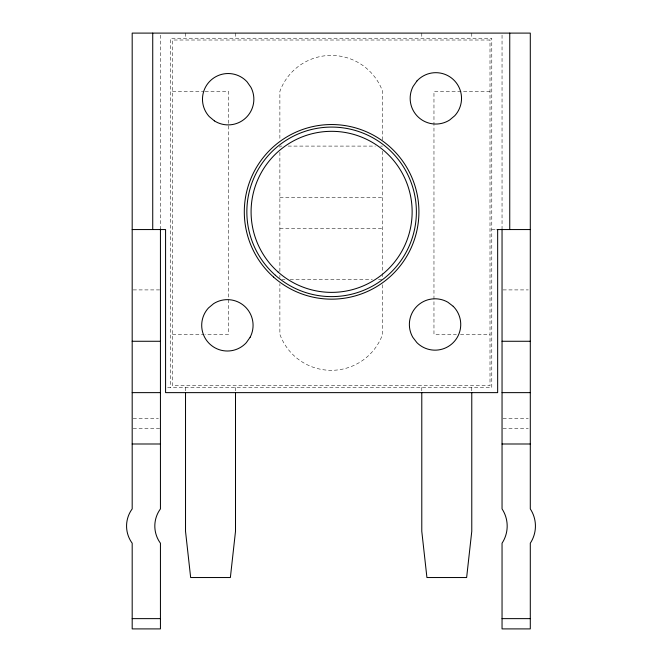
<?xml version="1.0" encoding="UTF-8"?>
<svg xmlns="http://www.w3.org/2000/svg" width="662" height="662" viewBox="0 0 662 662"><rect width="100%" height="100%" fill="white"/><g stroke="black" fill="none" stroke-linecap="round" stroke-linejoin="round"><path stroke-width="0.5" stroke-dasharray="3.31 2.48" d="M172.484 91.373L204.061 91.373M205.088 91.373L228.514 91.373L228.514 334.368L205.088 334.368M490.004 91.373L433.966 91.373L433.966 334.368L456.383 334.368M281.938 146.095L279.877 146.095L279.877 148.238M288.094 146.095L375.412 146.095M380.551 146.095L382.603 146.095M279.877 197.458L382.603 197.458M279.877 228.274L382.603 228.274M491.775 229.557L496.905 229.557M281.938 279.637L285.016 279.637M290.155 279.637L372.334 279.637M378.49 279.637L382.603 279.637M133.194 289.906L160.436 289.906M503.054 289.906L528.276 289.906M172.484 334.368L204.061 334.368M460.454 334.368L490.004 334.368M167.627 387.502L491.775 387.502L491.775 38.239L170.705 38.239L170.705 387.502M133.194 418.318L158.417 418.318M503.054 418.318L528.276 418.318M133.194 428.587L160.436 428.587M503.054 428.587L528.276 428.587M502.044 35.16L502.044 228.522M471.774 33.1L471.774 38.239M471.774 387.502L471.774 391.606M421.785 33.1L421.785 38.239M421.785 387.502L421.785 391.606M382.603 139.972L382.603 91.373A54.665 54.665 0 0 0 279.877 91.373L279.877 139.972M382.603 151.234L382.603 272.446M382.603 273.356L382.603 277.585M382.603 284.734L382.603 334.368A54.665 54.665 0 0 1 279.877 334.368L279.877 283.7M279.877 152.26L279.877 271.42M279.877 275.425L279.877 277.585M235.507 33.1L235.507 38.239M235.507 387.502L235.507 391.606M185.525 33.1L185.525 38.239M185.525 387.502L185.525 391.606M160.436 35.16L160.436 229.557M490.004 40.01L172.484 40.01L172.484 385.731L490.004 385.731L490.004 40.01"/><path stroke-width="0.99" d="M132.185 229.557L165.574 229.557L165.574 392.632L497.659 392.632L497.659 229.557M497.021 229.557L530.295 229.557M132.185 341.269L160.436 341.269M502.044 341.269L530.295 341.269M132.185 392.632L160.436 392.632M502.044 392.632L530.295 392.632M132.185 443.995L160.436 443.995M502.044 443.995L530.295 443.995M132.185 618.631L160.436 618.631M502.044 618.631L530.295 618.631M509.748 33.1L509.748 229.557M502.044 229.06L502.044 508.904A31.213 31.213 0 0 1 502.044 543.212L502.044 628.9L530.295 628.9L530.295 543.212A31.213 31.213 0 0 0 530.295 508.904L530.295 33.1L132.185 33.1L132.185 508.904A28.996 28.996 0 0 0 132.185 543.212L132.185 628.9L160.436 628.9L160.436 543.212A28.996 28.996 0 0 1 160.436 508.904L160.436 229.06M471.774 392.632L471.774 531.313L466.636 577.537L426.924 577.537L421.785 531.313L421.785 392.632M235.507 392.632L235.507 531.313L230.368 577.537L190.656 577.537L185.525 531.313L185.525 392.632M152.732 33.1L152.732 229.557M416.928 80.987L413.08 86.482A25.677 25.677 0 0 0 449.614 120.037L454.761 115.734A25.677 25.677 0 0 0 453.213 79.448A25.677 25.677 0 0 0 416.928 80.987M250.153 337.215L246.297 342.701A25.677 25.677 0 0 1 210.011 344.248A25.677 25.677 0 0 1 208.472 307.962L213.611 303.659A25.677 25.677 0 0 1 250.153 337.215M453.213 306.316L447.893 302.236A25.677 25.677 0 0 0 412.823 337.33L416.903 342.643A25.677 25.677 0 0 0 453.222 342.635A25.677 25.677 0 0 0 453.213 306.316M214.397 120.889L209.25 116.586A25.677 25.677 0 0 1 210.797 80.301A25.677 25.677 0 0 1 247.083 81.84L250.931 87.326A25.677 25.677 0 0 1 214.397 120.889M273.58 277.088A87.318 87.318 0 0 0 417.126 229.482A87.318 87.318 0 0 0 304.131 128.974A87.318 87.318 0 0 0 273.58 277.088M278.09 272.016A80.532 80.532 0 0 0 410.481 228.117A80.532 80.532 0 0 0 306.266 135.412A80.532 80.532 0 0 0 278.09 272.016M275.276 275.185A84.769 84.769 0 0 0 414.635 228.969A84.769 84.769 0 0 0 304.934 131.39A84.769 84.769 0 0 0 275.276 275.185"/></g></svg>
